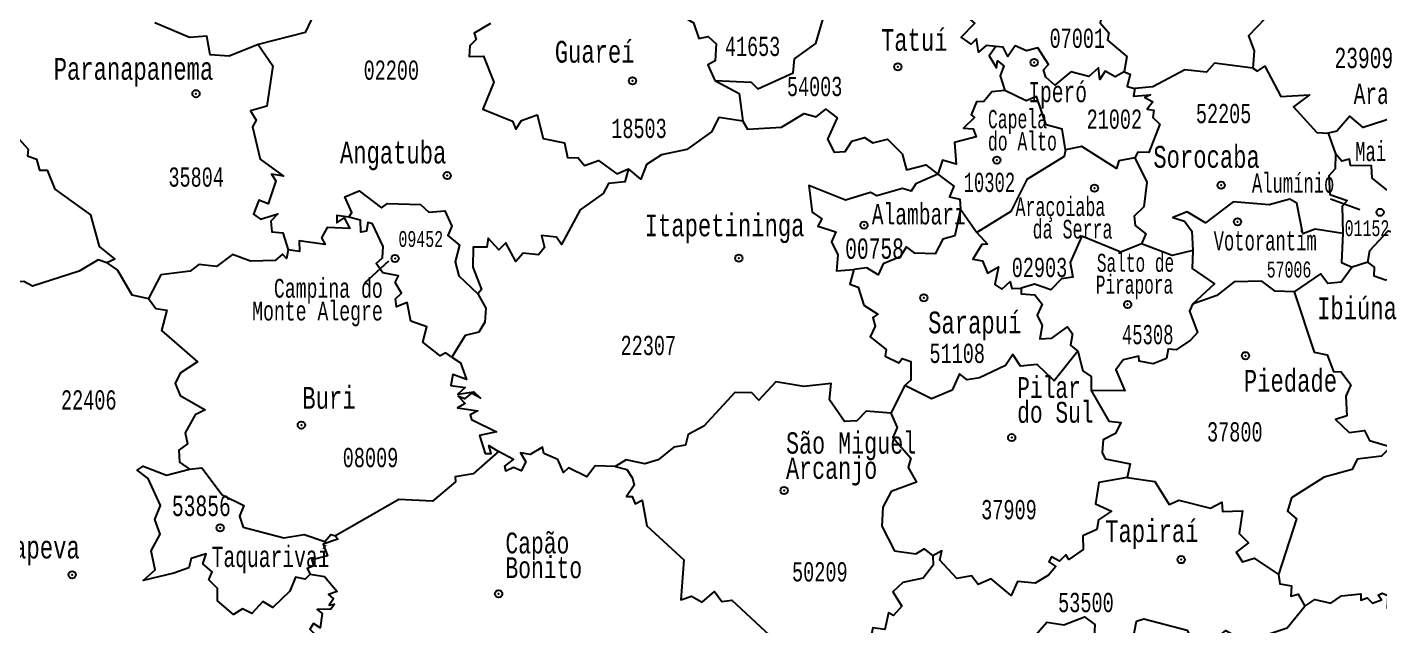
# Model space of a CAD drawing. Header units: millimetres. Extents: x 9851 to 10267, y 23387 to 23778.
# Drawn here: x 10101.44 to 10118.13, y 23484.34 to 23491.73 of the extents above; entities that cross this region are included whole.
import ezdxf
from ezdxf.enums import TextEntityAlignment as Align

# ---------------------------------------------------------------- set-up
doc = ezdxf.new("R2010")
doc.units = ezdxf.units.MM
doc.layers.add('3', color=7, linetype='Continuous')
doc.styles.add('MONOTXT', font='MONOTXT', dxfattribs={"height": 0.2})

# ---------------------------------------------------------------- blocks, each defined once
blk = doc.blocks.new('SEDE')
at = {"layer": '3', "color": 7, "linetype": 'Continuous'}
blk.add_circle((0, 0), 0.00451, dxfattribs=at)

msp = doc.modelspace()

# ---------------------------------------------------------------- linework, layer by layer
at = {"color": 7, "linetype": 'Continuous'}
for p, q in [((10117.494, 23490.418), (10117.583, 23490.164)), ((10112.678, 23489.913), (10112.678, 23489.912)), ((10117.885, 23489.473), (10117.521, 23489.605)), ((10112.958, 23489.482), (10113.157, 23489.195)), ((10105.608, 23488.573), (10105.902, 23488.845)), ((10117.981, 23488.828), (10117.791, 23488.765)), ((10112.271, 23487.307), (10112.096, 23486.963))]:
    msp.add_line(p, q, dxfattribs=at)
for points in [[(10116.572, 23493.114), (10116.514, 23492.927), (10116.556, 23492.854), (10116.382, 23492.857), (10116.534, 23492.588), (10116.413, 23492.41), (10116.602, 23492.157), (10116.715, 23491.834), (10116.509, 23491.62), (10116.579, 23491.435), (10116.562, 23491.222)], [(10114.462, 23492.879), (10114.469, 23492.786), (10114.59, 23492.71), (10114.626, 23492.143), (10114.74, 23492.062), (10114.678, 23491.781), (10114.787, 23491.658), (10114.772, 23491.567), (10115.007, 23491.367), (10114.977, 23491.176)], [(10113.391, 23491.488), (10113.274, 23491.5), (10113.178, 23491.419), (10113.152, 23491.585), (10113.089, 23491.517), (10112.965, 23491.604), (10113.132, 23491.776), (10113.023, 23491.87), (10113.146, 23491.969), (10112.98, 23492.081), (10113.084, 23492.132), (10112.965, 23492.154), (10113.049, 23492.286)], [(10105.847, 23492.2), (10105.714, 23492.108), (10105.224, 23492.008), (10105.081, 23491.836), (10104.951, 23491.827), (10104.87, 23491.663), (10104.289, 23491.515)], [(10109.373, 23492.093), (10109.358, 23491.967), (10109.663, 23491.78), (10109.73, 23491.587), (10109.843, 23491.614), (10109.942, 23491.524), (10109.93, 23491.314), (10109.84, 23491.261), (10109.925, 23491.071)], [(10109.925, 23491.071), (10110.372, 23491.05), (10110.456, 23490.967), (10110.892, 23491.165), (10110.91, 23491.339), (10111.17, 23491.525), (10111.261, 23491.834), (10111.189, 23491.907), (10111.254, 23492.007)], [(10100.905, 23491.922), (10100.732, 23491.164), (10100.773, 23490.972), (10101.455, 23490.223), (10101.447, 23490.14), (10101.555, 23490.098), (10101.594, 23489.965), (10101.689, 23489.963), (10101.781, 23489.729), (10102.224, 23489.411), (10102.328, 23489.023), (10102.522, 23488.863), (10102.423, 23488.818)], [(10104.289, 23491.515), (10103.933, 23491.369), (10103.697, 23491.387), (10103.656, 23491.615), (10103.443, 23491.6), (10103.016, 23491.78)], [(10107.156, 23491.773), (10106.958, 23491.654), (10106.982, 23491.574), (10106.901, 23491.496), (10106.894, 23491.366), (10107.072, 23491.368), (10107.198, 23491.049), (10107.065, 23490.715), (10107.429, 23490.566), (10107.472, 23490.47), (10107.542, 23490.575), (10107.733, 23490.645), (10107.808, 23490.354), (10108.072, 23490.301), (10108.106, 23490.119), (10108.239, 23490.114), (10108.316, 23490.02), (10108.489, 23490.082), (10108.715, 23489.92), (10108.859, 23489.981)], [(10104.289, 23491.515), (10104.474, 23491.251), (10104.397, 23490.752), (10104.196, 23490.696), (10104.265, 23490.579), (10104.221, 23490.499), (10104.315, 23490.098), (10104.605, 23489.889), (10104.457, 23489.912), (10104.51, 23489.833), (10104.414, 23489.549), (10104.299, 23489.595), (10104.233, 23489.421), (10104.321, 23489.359), (10104.534, 23489.426), (10104.448, 23489.334), (10104.46, 23489.204), (10104.596, 23489.189), (10104.663, 23488.979)], [(10113.391, 23491.488), (10113.309, 23491.375), (10113.4, 23491.224), (10113.415, 23491.313), (10113.493, 23491.25), (10113.445, 23491.128), (10113.505, 23490.946)], [(10114.977, 23491.176), (10114.864, 23491.113), (10114.742, 23491.186), (10114.674, 23491.082), (10114.659, 23491.224), (10114.541, 23491.121), (10114.319, 23491.178), (10114.12, 23491.011), (10114.008, 23491.11), (10113.979, 23491.202), (10114.042, 23491.267), (10113.91, 23491.474), (10113.77, 23491.435), (10113.633, 23491.496), (10113.54, 23491.365), (10113.482, 23491.483), (10113.391, 23491.488)], [(10116.562, 23491.222), (10116.09, 23491.285), (10115.99, 23491.171), (10115.725, 23491.2), (10115.331, 23490.99), (10115.107, 23490.97)], [(10114.977, 23491.176), (10115.052, 23491.148), (10115.013, 23490.997), (10115.107, 23490.97)], [(10116.562, 23491.222), (10116.621, 23491.186), (10116.711, 23491.246), (10116.909, 23490.871), (10117.261, 23490.894), (10117.065, 23490.743), (10117.353, 23490.428), (10117.494, 23490.418)], [(10109.925, 23491.071), (10110.225, 23490.911), (10110.272, 23490.566)], [(10113.505, 23490.946), (10113.345, 23490.93), (10113.246, 23490.809), (10113.152, 23490.806), (10113.087, 23490.648), (10113.13, 23490.612), (10112.992, 23490.481), (10113.112, 23490.473), (10113.148, 23490.375), (10112.882, 23490.303), (10112.902, 23490.038), (10112.735, 23490.087), (10112.678, 23489.913)], [(10114.253, 23490.214), (10114.211, 23490.469), (10114.013, 23490.522), (10113.893, 23490.872), (10113.767, 23490.819), (10113.505, 23490.946)], [(10115.107, 23490.97), (10115.09, 23490.878), (10115.3, 23490.893), (10115.232, 23490.861), (10115.328, 23490.806), (10115.26, 23490.714), (10115.344, 23490.702), (10115.329, 23490.614), (10115.417, 23490.532), (10115.281, 23490.18), (10115.144, 23490.185), (10115.109, 23490.116)], [(10110.272, 23490.566), (10109.973, 23490.612), (10109.885, 23490.436), (10109.581, 23490.219), (10109.268, 23490.154), (10109.084, 23490.032), (10109.011, 23489.854), (10108.859, 23489.981)], [(10110.272, 23490.566), (10110.328, 23490.471), (10110.748, 23490.492), (10111.026, 23490.662), (10111.175, 23490.622), (10111.294, 23490.714), (10111.435, 23490.608), (10111.315, 23490.346), (10111.397, 23490.184), (10111.533, 23490.192), (10111.614, 23490.323), (10111.774, 23490.368), (10111.874, 23490.3), (10112.057, 23490.346), (10112.237, 23490.166), (10112.29, 23489.968), (10112.529, 23490.027), (10112.678, 23489.913)], [(10118.879, 23490.61), (10118.319, 23490.616), (10117.925, 23490.49), (10117.761, 23490.63), (10117.601, 23490.444), (10117.494, 23490.418)], [(10114.253, 23490.214), (10114.235, 23490.131), (10113.777, 23489.847), (10113.578, 23489.454), (10113.157, 23489.195)], [(10115.109, 23490.116), (10114.909, 23490.077), (10114.883, 23489.983), (10114.453, 23490.254), (10114.253, 23490.214)], [(10115.109, 23490.116), (10115.256, 23489.817), (10115.219, 23489.509), (10115.101, 23489.395), (10115.11, 23489.279), (10115.242, 23489.179), (10115.188, 23489.056)], [(10117.583, 23490.164), (10117.579, 23489.979), (10117.502, 23489.893), (10117.515, 23489.662), (10117.728, 23489.588), (10117.666, 23489.521), (10117.675, 23489.181)], [(10117.981, 23488.828), (10118.009, 23488.973), (10118.233, 23489.215), (10118.358, 23489.183), (10118.411, 23489.235), (10118.451, 23489.373), (10118.388, 23489.467), (10118.455, 23489.654), (10118.322, 23489.752), (10118.218, 23489.722), (10118.035, 23489.864), (10118.027, 23490.017), (10117.767, 23490.02), (10117.758, 23490.101), (10117.662, 23490.076), (10117.583, 23490.164)], [(10108.859, 23489.981), (10108.817, 23489.818), (10108.614, 23489.8), (10108.548, 23489.674), (10108.264, 23489.472), (10108.032, 23489.047), (10107.972, 23489.138), (10107.787, 23489.155), (10107.822, 23489.008), (10107.751, 23488.919), (10107.56, 23488.938), (10107.471, 23488.836), (10107.348, 23489.067), (10107.259, 23488.979), (10107.127, 23489.125), (10107.111, 23489.012), (10106.944, 23489.012), (10106.938, 23488.765), (10107.046, 23488.489), (10107.001, 23488.438)], [(10112.678, 23489.912), (10112.406, 23489.793), (10112.349, 23489.703), (10112.24, 23489.739), (10111.924, 23489.645), (10111.845, 23489.689), (10111.537, 23489.595), (10111.087, 23489.772), (10111.127, 23489.446), (10111.244, 23489.362), (10111.195, 23489.274), (10111.417, 23489.202), (10111.367, 23489.08), (10111.443, 23488.917), (10111.428, 23488.721), (10111.641, 23488.737)], [(10112.678, 23489.912), (10112.873, 23489.766), (10112.821, 23489.633), (10112.949, 23489.605), (10112.958, 23489.482)], [(10105.408, 23489.385), (10105.447, 23489.441), (10105.361, 23489.634), (10105.539, 23489.71), (10105.814, 23489.5), (10105.888, 23489.552), (10106.294, 23489.541), (10106.397, 23489.445), (10106.596, 23489.46), (10106.679, 23489.274), (10106.632, 23489.158), (10106.776, 23489.039), (10106.723, 23488.833), (10106.766, 23488.66), (10107.001, 23488.438)], [(10117.675, 23489.181), (10117.332, 23489.235), (10117.18, 23489.176), (10117.108, 23489.558), (10117.022, 23489.606), (10116.766, 23489.534), (10116.319, 23489.572), (10115.979, 23489.312), (10115.752, 23489.448), (10115.577, 23489.381), (10115.72, 23489.335), (10115.812, 23489.211), (10115.825, 23488.97)], [(10112.958, 23489.482), (10112.887, 23489.153), (10112.74, 23489.113), (10112.646, 23488.932), (10112.394, 23488.939), (10112.292, 23489.017), (10112.212, 23488.894), (10112.003, 23488.806), (10111.941, 23488.672), (10111.8, 23488.759), (10111.641, 23488.737)], [(10105.408, 23489.385), (10105.262, 23489.404), (10105.263, 23489.312), (10105.354, 23489.374), (10105.424, 23489.244), (10105.142, 23489.255), (10105.074, 23489.13), (10105.119, 23489.046), (10104.798, 23489.092), (10104.803, 23488.958), (10104.663, 23488.979)], [(10106.681, 23487.654), (10106.607, 23487.71), (10106.537, 23487.671), (10106.323, 23487.84), (10106.374, 23488.028), (10106.176, 23488.099), (10106.13, 23488.33), (10105.999, 23488.277), (10105.987, 23488.374), (10106.06, 23488.446), (10105.983, 23488.577), (10106.022, 23488.658), (10105.829, 23488.695), (10105.746, 23488.81), (10105.825, 23488.883), (10105.832, 23489.021), (10105.702, 23489.303), (10105.644, 23489.316), (10105.627, 23489.21), (10105.558, 23489.199), (10105.554, 23489.346), (10105.408, 23489.385)], [(10113.157, 23489.195), (10113.289, 23489.049), (10113.22, 23489.046), (10113.109, 23488.865), (10113.228, 23488.845), (10113.288, 23488.692), (10113.426, 23488.77), (10113.382, 23488.553), (10113.465, 23488.493), (10113.57, 23488.591), (10113.589, 23488.505), (10113.704, 23488.509)], [(10115.188, 23489.056), (10114.933, 23488.95), (10114.455, 23489.147), (10114.31, 23488.825), (10114.343, 23488.644), (10114.202, 23488.622), (10114.073, 23488.485), (10113.869, 23488.556), (10113.704, 23488.509)], [(10117.675, 23489.181), (10117.657, 23488.825), (10117.791, 23488.765)], [(10104.663, 23488.979), (10104.639, 23488.873), (10104.593, 23488.925), (10104.502, 23488.85), (10104.195, 23488.84), (10103.976, 23488.923), (10103.778, 23488.775), (10103.557, 23488.798), (10103.453, 23488.715), (10103.092, 23488.672), (10102.939, 23488.379)], [(10115.825, 23488.97), (10115.567, 23488.912), (10115.188, 23489.056)], [(10115.825, 23488.97), (10115.815, 23488.75), (10116.09, 23488.562), (10115.821, 23488.31)], [(10102.423, 23488.818), (10102.315, 23488.857), (10102.083, 23488.716), (10101.505, 23488.533), (10101.398, 23488.588), (10100.974, 23488.563), (10100.835, 23488.375), (10100.688, 23488.469), (10100.479, 23488.262), (10100.429, 23488.021), (10100.212, 23487.935)], [(10102.423, 23488.818), (10102.555, 23488.73), (10102.731, 23488.425), (10102.939, 23488.379)], [(10117.791, 23488.765), (10117.654, 23488.581), (10117.487, 23488.564), (10117.398, 23488.684), (10117.073, 23488.461)], [(10118.692, 23488.634), (10118.201, 23488.606), (10118.061, 23488.654), (10118.066, 23488.768), (10117.981, 23488.828)], [(10111.641, 23488.737), (10111.593, 23488.558), (10111.692, 23488.518), (10111.762, 23488.299), (10111.938, 23488.188), (10111.875, 23488.146), (10111.905, 23488.04), (10111.84, 23487.908), (10112.04, 23487.749), (10112.027, 23487.668), (10112.195, 23487.587), (10112.236, 23487.639), (10112.344, 23487.603), (10112.344, 23487.373), (10112.271, 23487.307)], [(10107.001, 23488.438), (10107.102, 23488.262), (10107.088, 23488.086), (10107.012, 23487.965), (10106.845, 23487.924), (10106.681, 23487.654)], [(10113.704, 23488.509), (10113.704, 23488.438), (10113.874, 23488.425), (10113.963, 23488.309), (10113.903, 23488.174), (10113.963, 23488.047), (10113.935, 23487.882), (10114.082, 23487.891), (10114.278, 23488.028), (10114.339, 23487.942), (10114.313, 23487.802), (10114.406, 23487.73)], [(10117.073, 23488.461), (10116.839, 23488.471), (10116.675, 23488.594), (10116.334, 23488.586), (10116.121, 23488.417), (10115.821, 23488.31)], [(10117.073, 23488.461), (10117.321, 23487.716), (10117.48, 23487.684), (10117.558, 23487.479), (10117.655, 23487.473), (10117.774, 23487.316), (10117.709, 23487.174), (10117.722, 23486.931), (10117.582, 23486.886), (10117.754, 23486.727), (10117.943, 23486.751), (10118.003, 23486.627), (10118.265, 23486.549), (10118.149, 23486.435), (10117.85, 23486.396), (10117.791, 23486.268), (10117.443, 23486.176), (10117.039, 23485.919), (10116.991, 23485.754), (10117.102, 23485.662), (10116.879, 23484.974)], [(10102.939, 23488.379), (10103.03, 23488.255), (10103.164, 23488.235), (10103.099, 23487.986), (10103.543, 23487.599), (10103.33, 23487.459), (10103.268, 23487.33), (10103.329, 23487.183), (10103.638, 23487.005), (10103.512, 23486.944), (10103.392, 23486.72), (10103.421, 23486.587), (10103.311, 23486.507), (10103.322, 23486.361), (10103.442, 23486.273)], [(10115.821, 23488.31), (10115.783, 23488.222), (10115.882, 23487.962), (10115.796, 23487.866), (10115.617, 23487.746), (10115.52, 23487.756), (10115.5, 23487.639), (10115.334, 23487.575), (10115.159, 23487.607), (10115.156, 23487.67), (10114.964, 23487.623), (10114.872, 23487.501), (10114.985, 23487.24), (10114.57, 23487.244)], [(10106.681, 23487.654), (10106.788, 23487.586), (10106.86, 23487.38), (10106.693, 23487.442), (10106.67, 23487.307), (10106.845, 23487.28), (10106.753, 23487.2), (10106.951, 23487.229), (10107.034, 23487.149), (10106.922, 23487.21), (10106.837, 23487.143), (10106.757, 23487.175), (10106.845, 23487.082), (10106.752, 23487.031), (10107.003, 23486.995), (10106.908, 23486.944), (10106.925, 23486.887), (10107.233, 23486.736), (10107.023, 23486.687), (10107.091, 23486.468), (10107.167, 23486.467), (10107.136, 23486.567), (10107.258, 23486.49)], [(10114.406, 23487.73), (10114.114, 23487.364), (10113.903, 23487.564), (10113.698, 23487.543), (10113.604, 23487.688), (10113.512, 23487.554), (10113.191, 23487.399), (10113.038, 23487.378), (10112.945, 23487.448), (10112.855, 23487.25), (10112.6, 23487.143), (10112.271, 23487.307)], [(10114.406, 23487.73), (10114.465, 23487.486), (10114.568, 23487.419), (10114.57, 23487.244)], [(10112.096, 23486.963), (10111.792, 23486.99), (10111.676, 23486.868), (10111.526, 23486.863), (10111.34, 23487.128), (10111.359, 23487.329), (10111.025, 23487.293), (10110.68, 23487.35), (10110.47, 23487.127), (10110.381, 23487.217), (10110.171, 23487.218), (10109.789, 23486.806), (10109.596, 23486.702), (10109.562, 23486.569), (10109.419, 23486.547), (10109.227, 23486.39), (10109.063, 23486.339), (10108.831, 23486.39), (10108.694, 23486.306)], [(10114.57, 23487.244), (10114.785, 23486.865), (10114.935, 23486.849), (10114.867, 23486.712), (10114.718, 23486.637), (10114.705, 23486.481), (10114.743, 23486.401), (10115.048, 23486.339), (10115.012, 23486.17)], [(10112.096, 23486.963), (10112.174, 23486.786), (10112.122, 23486.666), (10112.342, 23486.41), (10112.311, 23486.296), (10112.413, 23486.113), (10112.1, 23485.997), (10111.997, 23485.806), (10111.988, 23485.571), (10112.142, 23485.264), (10112.404, 23485.23), (10112.51, 23485.289), (10112.615, 23485.203)], [(10107.258, 23486.49), (10106.945, 23486.214), (10106.723, 23486.177), (10106.727, 23486.116), (10106.442, 23485.879), (10106.026, 23485.899), (10105.246, 23485.449)], [(10108.694, 23486.306), (10108.449, 23486.316), (10108.346, 23486.18), (10108.121, 23486.29), (10108.057, 23486.231), (10107.987, 23486.394), (10107.817, 23486.465), (10107.799, 23486.547), (10107.647, 23486.454), (10107.529, 23486.477), (10107.594, 23486.365), (10107.534, 23486.251), (10107.44, 23486.295), (10107.346, 23486.249), (10107.334, 23486.312), (10107.443, 23486.392), (10107.258, 23486.49)], [(10104.933, 23484.978), (10104.872, 23484.915), (10104.75, 23484.939), (10104.682, 23484.768), (10104.473, 23484.566), (10104.349, 23484.639), (10104.211, 23484.491), (10104.098, 23484.55), (10103.985, 23484.481), (10103.788, 23484.649), (10103.788, 23484.799), (10103.681, 23484.909), (10103.722, 23485.008), (10103.608, 23485.105), (10103.651, 23485.228), (10103.465, 23485.173), (10103.436, 23485.056), (10103.252, 23484.992), (10102.874, 23484.9), (10103.02, 23485.031), (10102.971, 23485.264), (10103.082, 23485.47), (10103.015, 23485.654), (10103.085, 23485.825), (10102.935, 23486.159), (10102.799, 23486.263), (10102.873, 23486.309), (10103.159, 23486.201), (10103.442, 23486.273)], [(10103.442, 23486.273), (10103.594, 23486.292), (10103.846, 23485.955), (10104.115, 23485.826), (10104.06, 23485.695), (10104.106, 23485.558), (10104.606, 23485.425), (10104.858, 23485.466), (10105.114, 23485.383), (10105.186, 23485.469), (10105.246, 23485.449)], [(10108.694, 23486.306), (10108.84, 23486.268), (10108.909, 23486.161), (10108.932, 23486.075), (10108.837, 23485.935), (10108.905, 23485.936), (10108.941, 23485.846), (10109.03, 23485.893), (10109.088, 23485.574), (10109.544, 23485.153), (10109.504, 23484.66), (10109.639, 23484.707), (10109.771, 23484.633), (10109.92, 23484.764), (10110.01, 23484.639), (10110.134, 23484.655), (10110.775, 23484.061), (10110.951, 23484.042), (10111.037, 23483.805), (10111.205, 23483.7), (10111.219, 23483.619)], [(10115.012, 23486.17), (10114.665, 23486.111), (10114.621, 23485.847), (10114.819, 23485.755), (10114.658, 23485.65), (10114.637, 23485.529), (10114.468, 23485.449), (10114.47, 23485.283), (10114.294, 23485.159), (10114.258, 23485.217), (10114.179, 23485.137), (10114.08, 23485.191), (10114.045, 23485.13), (10114.133, 23485.073), (10114.042, 23484.965), (10113.877, 23484.865), (10113.661, 23484.889), (10113.58, 23484.716), (10113.333, 23484.922), (10113.175, 23484.85), (10113.094, 23484.959), (10112.912, 23484.926), (10112.703, 23485.149), (10112.725, 23485.267), (10112.615, 23485.203)], [(10115.012, 23486.17), (10115.354, 23486.12), (10115.533, 23485.836), (10115.652, 23485.89), (10116.041, 23485.793), (10116.179, 23485.868), (10116.188, 23485.75), (10116.434, 23485.761), (10116.395, 23485.48), (10116.512, 23485.364), (10116.357, 23485.251), (10116.434, 23485.131), (10116.581, 23485.177), (10116.879, 23484.974)], [(10105.246, 23485.449), (10105.273, 23485.41), (10105.092, 23485.348), (10105.147, 23485.206), (10104.952, 23485.153), (10104.977, 23485.081), (10104.895, 23485.049), (10104.933, 23484.978)], [(10112.615, 23485.203), (10112.62, 23485.089), (10112.498, 23484.927), (10112.245, 23484.877), (10112.12, 23484.759), (10112.234, 23484.582), (10112.128, 23484.466), (10112.067, 23484.502), (10112.025, 23484.297), (10111.873, 23484.317), (10111.853, 23484.223), (10111.946, 23484.2), (10111.701, 23484.14), (10111.808, 23484.003)], [(10104.933, 23484.978), (10105.108, 23484.949), (10105.264, 23484.765), (10105.157, 23484.729), (10105.219, 23484.672), (10105.169, 23484.596), (10105.232, 23484.606), (10105.187, 23484.544), (10105.02, 23484.543), (10105.081, 23484.492), (10105.055, 23484.315), (10104.975, 23484.37), (10104.93, 23484.299), (10105.027, 23484.204), (10105.069, 23483.893)], [(10116.879, 23484.974), (10116.895, 23484.859), (10117.04, 23484.832), (10117.032, 23484.708), (10117.122, 23484.731), (10117.205, 23484.583)], [(10117.205, 23484.583), (10117.329, 23484.664), (10117.527, 23484.622), (10117.657, 23484.71), (10117.895, 23484.735), (10117.894, 23484.657), (10117.975, 23484.685), (10118.039, 23484.619), (10118.15, 23484.662), (10118.109, 23484.72), (10118.161, 23484.744), (10118.229, 23484.716), (10118.22, 23484.558), (10118.758, 23484.791)], [(10113.023, 23483.46), (10113.513, 23483.616), (10113.521, 23483.733), (10113.4, 23483.767), (10113.496, 23483.978), (10113.745, 23484.07), (10114.021, 23484.386), (10114.232, 23484.351), (10114.486, 23484.451), (10114.612, 23484.356), (10114.604, 23484.204), (10114.458, 23484.048), (10114.432, 23483.662), (10114.53, 23483.677), (10114.793, 23483.994), (10114.831, 23483.916), (10114.929, 23484.041), (10115.053, 23484.017), (10115.13, 23484.397), (10115.22, 23484.428), (10115.752, 23484.288), (10115.841, 23484.093), (10115.985, 23483.988)], [(10115.985, 23483.988), (10116.102, 23484.033), (10116.125, 23484.198), (10116.229, 23484.281), (10116.542, 23484.112), (10116.593, 23484.185), (10116.988, 23484.314), (10117.205, 23484.583)]]:
    msp.add_lwpolyline(points, dxfattribs=at)
for p in [(10113.866, 23491.291), (10112.183, 23491.238), (10108.91, 23491.066), (10103.524, 23490.907), (10113.405, 23490.088), (10106.624, 23489.896), (10116.172, 23489.777), (10114.61, 23489.741), (10111.766, 23489.285), (10116.374, 23489.327), (10105.98, 23488.874), (10110.222, 23488.877), (10112.505, 23488.388), (10115.019, 23488.305), (10116.474, 23487.674), (10104.824, 23486.818), (10113.588, 23486.663), (10110.78, 23486.01), (10103.822, 23485.549), (10115.68, 23485.157), (10101.997, 23484.971), (10107.258, 23484.735)]:
    msp.add_point(p, dxfattribs=at)

# ---------------------------------------------------------------- block references
for p, xscale, yscale, zscale, rotation in [((10112.183, 23491.238), 10, 10, 10, 0.01120579799982743), ((10113.866, 23491.291), 10, 10, 10, 0.07097001860781561), ((10108.91, 23491.066), 10.00001726065075, 10.00001726065075, 10, 359.8935450401431), ((10103.524, 23490.907), 10, 10, 10, 359.6998432453059), ((10113.405, 23490.088), 10, 10, 10, 0.04082111489858626), ((10106.624, 23489.896), 10.00001589292733, 10.00001589292733, 10, 359.7974951195083), ((10114.61, 23489.741), 10, 10, 10, 0.07924095062971159), ((10116.172, 23489.777), 9.999980974445961, 9.999980974445961, 10, 0.1344699569953684), ((10118.133, 23489.443), 10.00001409564197, 10.00001409564197, 10, 0.1995700510635225), ((10111.766, 23489.285), 10, 10, 10, 359.9733195301601), ((10116.374, 23489.327), 9.99998185569012, 9.99998185569012, 10, 0.1366043927317236), ((10105.98, 23488.874), 9.999999999999998, 9.999999999999998, 9.999999999999998, 359.761208936323), ((10110.222, 23488.877), 10.0000114519178, 10.0000114519178, 10, 359.9132885329537), ((10112.505, 23488.388), 10, 10, 10, 359.9887942020002), ((10115.019, 23488.305), 10, 10, 10, 0.077106516861867), ((10116.474, 23487.674), 10.00002244574655, 10.00002244574655, 10, 0.121395964891106), ((10104.824, 23486.818), 10, 10, 10, 359.692106018269), ((10113.588, 23486.663), 10, 10, 10, 0.006670117911953456), ((10110.78, 23486.01), 10.0000159872531, 10.0000159872531, 10, 359.8975470976055), ((10103.822, 23485.549), 10.00001309372871, 10.00001309372871, 10, 359.638210872343), ((10115.68, 23485.157), 10, 10, 10, 0.06376630119897722), ((10101.997, 23484.971), 10.0000115038512, 10.0000115038512, 10, 359.5629701374301), ((10107.258, 23484.735), 10, 10, 10, 359.7532048639891)]:
    msp.add_blockref('SEDE', p, dxfattribs=dict(at, xscale=xscale, yscale=yscale, zscale=zscale, rotation=rotation))

# ---------------------------------------------------------------- texts
at = {"color": 7, "linetype": 'Continuous', "style": 'MONOTXT', "width": 0.665289}
msp.add_text('41653', height=0.2366, rotation=0, dxfattribs=at).set_placement((10110.051, 23491.609), align=Align.TOP_LEFT)
at = {"color": 7, "linetype": 'Continuous', "style": 'MONOTXT'}
for s, height, rotation, width, p in [('Tatu%%237', 0.2684, 0, 0.705884, (10111.976, 23491.436)), ('Capela ', 0.2269, 359.9988, 0.619198, (10113.295, 23490.48)), ('do Alto', 0.2269, 359.9988, 0.619198, (10113.295, 23490.206)), ('Sorocaba', 0.2687, 0, 0.705884, (10115.336, 23489.993)), ('Itapetininga', 0.26889, 360, 0.705875, (10109.06, 23489.147)), ('Pilar ', 0.2574, 359.9989, 0.705886, (10113.656, 23487.152)), ('do Sul', 0.2574, 359.9989, 0.705886, (10113.656, 23486.847)), ('S%%227o Miguel ', 0.26318, 359.9972, 0.705884, (10110.804, 23486.465)), ('Arcanjo', 0.2632, 359.9972, 0.705884, (10110.804, 23486.154)), ('Cap%%227o ', 0.2581, 359.9985, 0.705883, (10107.342, 23485.234)), ('Bonito', 0.2581, 359.9985, 0.705883, (10107.342, 23484.929))]:
    msp.add_text(s, height=height, rotation=rotation, dxfattribs=dict(at, width=width)).set_placement(p)
for s, height, width, p in [('07001', 0.2368, 0.666667, (10114.398, 23491.591)), ('23909', 0.2508, 0.66667, (10117.933, 23491.348)), ('02200', 0.2369, 0.666671, (10105.934, 23491.198)), ('Ara%%231ariguama', 0.25088, 0.666667, (10118.676, 23490.876)), ('52205', 0.237, 0.666671, (10116.203, 23490.662)), ('18503', 0.237, 0.666659, (10108.99, 23490.479)), ('35804', 0.2371, 0.666663, (10103.526, 23489.878)), ('Alambari', 0.2512, 0.666663, (10112.442, 23489.43)), ('00758', 0.2512, 0.666663, (10111.896, 23488.995)), ('02903', 0.2373, 0.666671, (10113.931, 23488.763)), ('22307', 0.2375, 0.666674, (10109.105, 23487.8)), ('51108', 0.2375, 0.666671, (10112.916, 23487.703)), ('22406', 0.2376, 0.666659, (10102.201, 23487.128)), ('08009', 0.2378, 0.666671, (10105.677, 23486.417)), ('Taquariva%%237', 0.25198, 0.666674, (10104.444, 23485.165)), ('50209', 0.238, 0.666671, (10111.221, 23485.007)), ('53500', 0.2381, 0.666671, (10114.504, 23484.628))]:
    msp.add_text(s, height=height, dxfattribs=dict(at, width=width)).set_placement(p, align=Align.MIDDLE)
for s, height, width, p in [('Guare%%237', 0.2685, 0.705879, (10107.951, 23491.29)), ('Buri', 0.2693, 0.705883, (10104.836, 23487.019))]:
    msp.add_text(s, height=height, dxfattribs=dict(at, width=width)).set_placement(p)
for s, height, rotation, width, p in [('Paranapanema', 0.26851, 0, 0.705881, (10103.737, 23491.079)), ('Iper%%243', 0.2509, 0, 0.66667, (10114.517, 23490.802)), ('Alum%%237nio', 0.23715, 0, 0.619198, (10117.569, 23489.685)), ('45308', 0.2375, 360, 0.619191, (10115.585, 23487.815))]:
    msp.add_text(s, height=height, rotation=rotation, dxfattribs=dict(at, width=width)).set_placement(p, align=Align.RIGHT)
for s, height, rotation, width, p in [('54003', 0.2369, 360, 0.666667, (10111.157, 23490.996)), ('21002', 0.237, 360, 0.666667, (10114.855, 23490.593)), ('57006', 0.1959, 0, 0.650004, (10117.01, 23488.737)), ('37800', 0.2377, 0, 0.666667, (10116.341, 23486.734)), ('53856', 0.2519, 0, 0.666663, (10103.59, 23485.821)), ('37909', 0.2379, 0, 0.666671, (10113.555, 23485.774))]:
    msp.add_text(s, height=height, rotation=rotation, dxfattribs=dict(at, width=width)).set_placement(p, align=Align.MIDDLE)
for s, height, width, p in [('Angatuba', 0.2687, 0.705876, (10106.613, 23490.046)), ('Mairinque', 0.2371, 0.619192, (10118.97, 23490.075)), ('10302', 0.2372, 0.61919, (10113.631, 23489.694)), ('Votorantim', 0.2373, 0.619196, (10117.352, 23488.973)), ('Tapira%%237', 0.26966, 0.705883, (10115.894, 23485.374)), ('Itapeva', 0.2697, 0.705885, (10102.091, 23485.172))]:
    msp.add_text(s, height=height, dxfattribs=dict(at, width=width)).set_placement(p, align=Align.RIGHT)
for s, height, rotation, width, p in [('Ara%%231oiaba ', 0.22983, 359.9972, 0.619193, (10114.867, 23489.627)), ('da Serra', 0.2298, 359.9972, 0.619193, (10114.832, 23489.35)), ('09452', 0.1959, 360, 0.649999, (10106.573, 23489.212)), ('Campina do ', 0.23284, 359.9974, 0.666675, (10105.963, 23488.622)), ('Monte Alegre', 0.23284, 359.9974, 0.666675, (10105.829, 23488.341))]:
    msp.add_text(s, height=height, rotation=rotation, dxfattribs=dict(at, width=width)).set_placement(p, align=Align.TOP_RIGHT)
for s, height, rotation, width, p in [('01152', 0.1959, 360, 0.649994, (10117.972, 23489.149)), ('Salto de ', 0.2227, 0.0037, 0.619196, (10115.176, 23488.709)), ('Pirapora', 0.2227, 0.0037, 0.619196, (10115.103, 23488.44))]:
    msp.add_text(s, height=height, rotation=rotation, dxfattribs=dict(at, width=width)).set_placement(p, align=Align.CENTER)
at = {"color": 7, "linetype": 'Continuous', "style": 'MONOTXT', "width": 0.705884}
msp.add_text('Ibi%%250na', height=0.269, dxfattribs=at).set_placement((10118.342, 23488.393), align=Align.TOP_RIGHT)
at = {"color": 7, "linetype": 'Continuous', "style": 'MONOTXT'}
for s, height, width, p in [('Sarapu%%237', 0.26907, 0.705882, (10112.557, 23488.218)), ('Piedade', 0.2692, 0.70589, (10116.452, 23487.499))]:
    msp.add_text(s, height=height, dxfattribs=dict(at, width=width)).set_placement(p, align=Align.TOP_LEFT)

doc.saveas('drawing.dxf')
